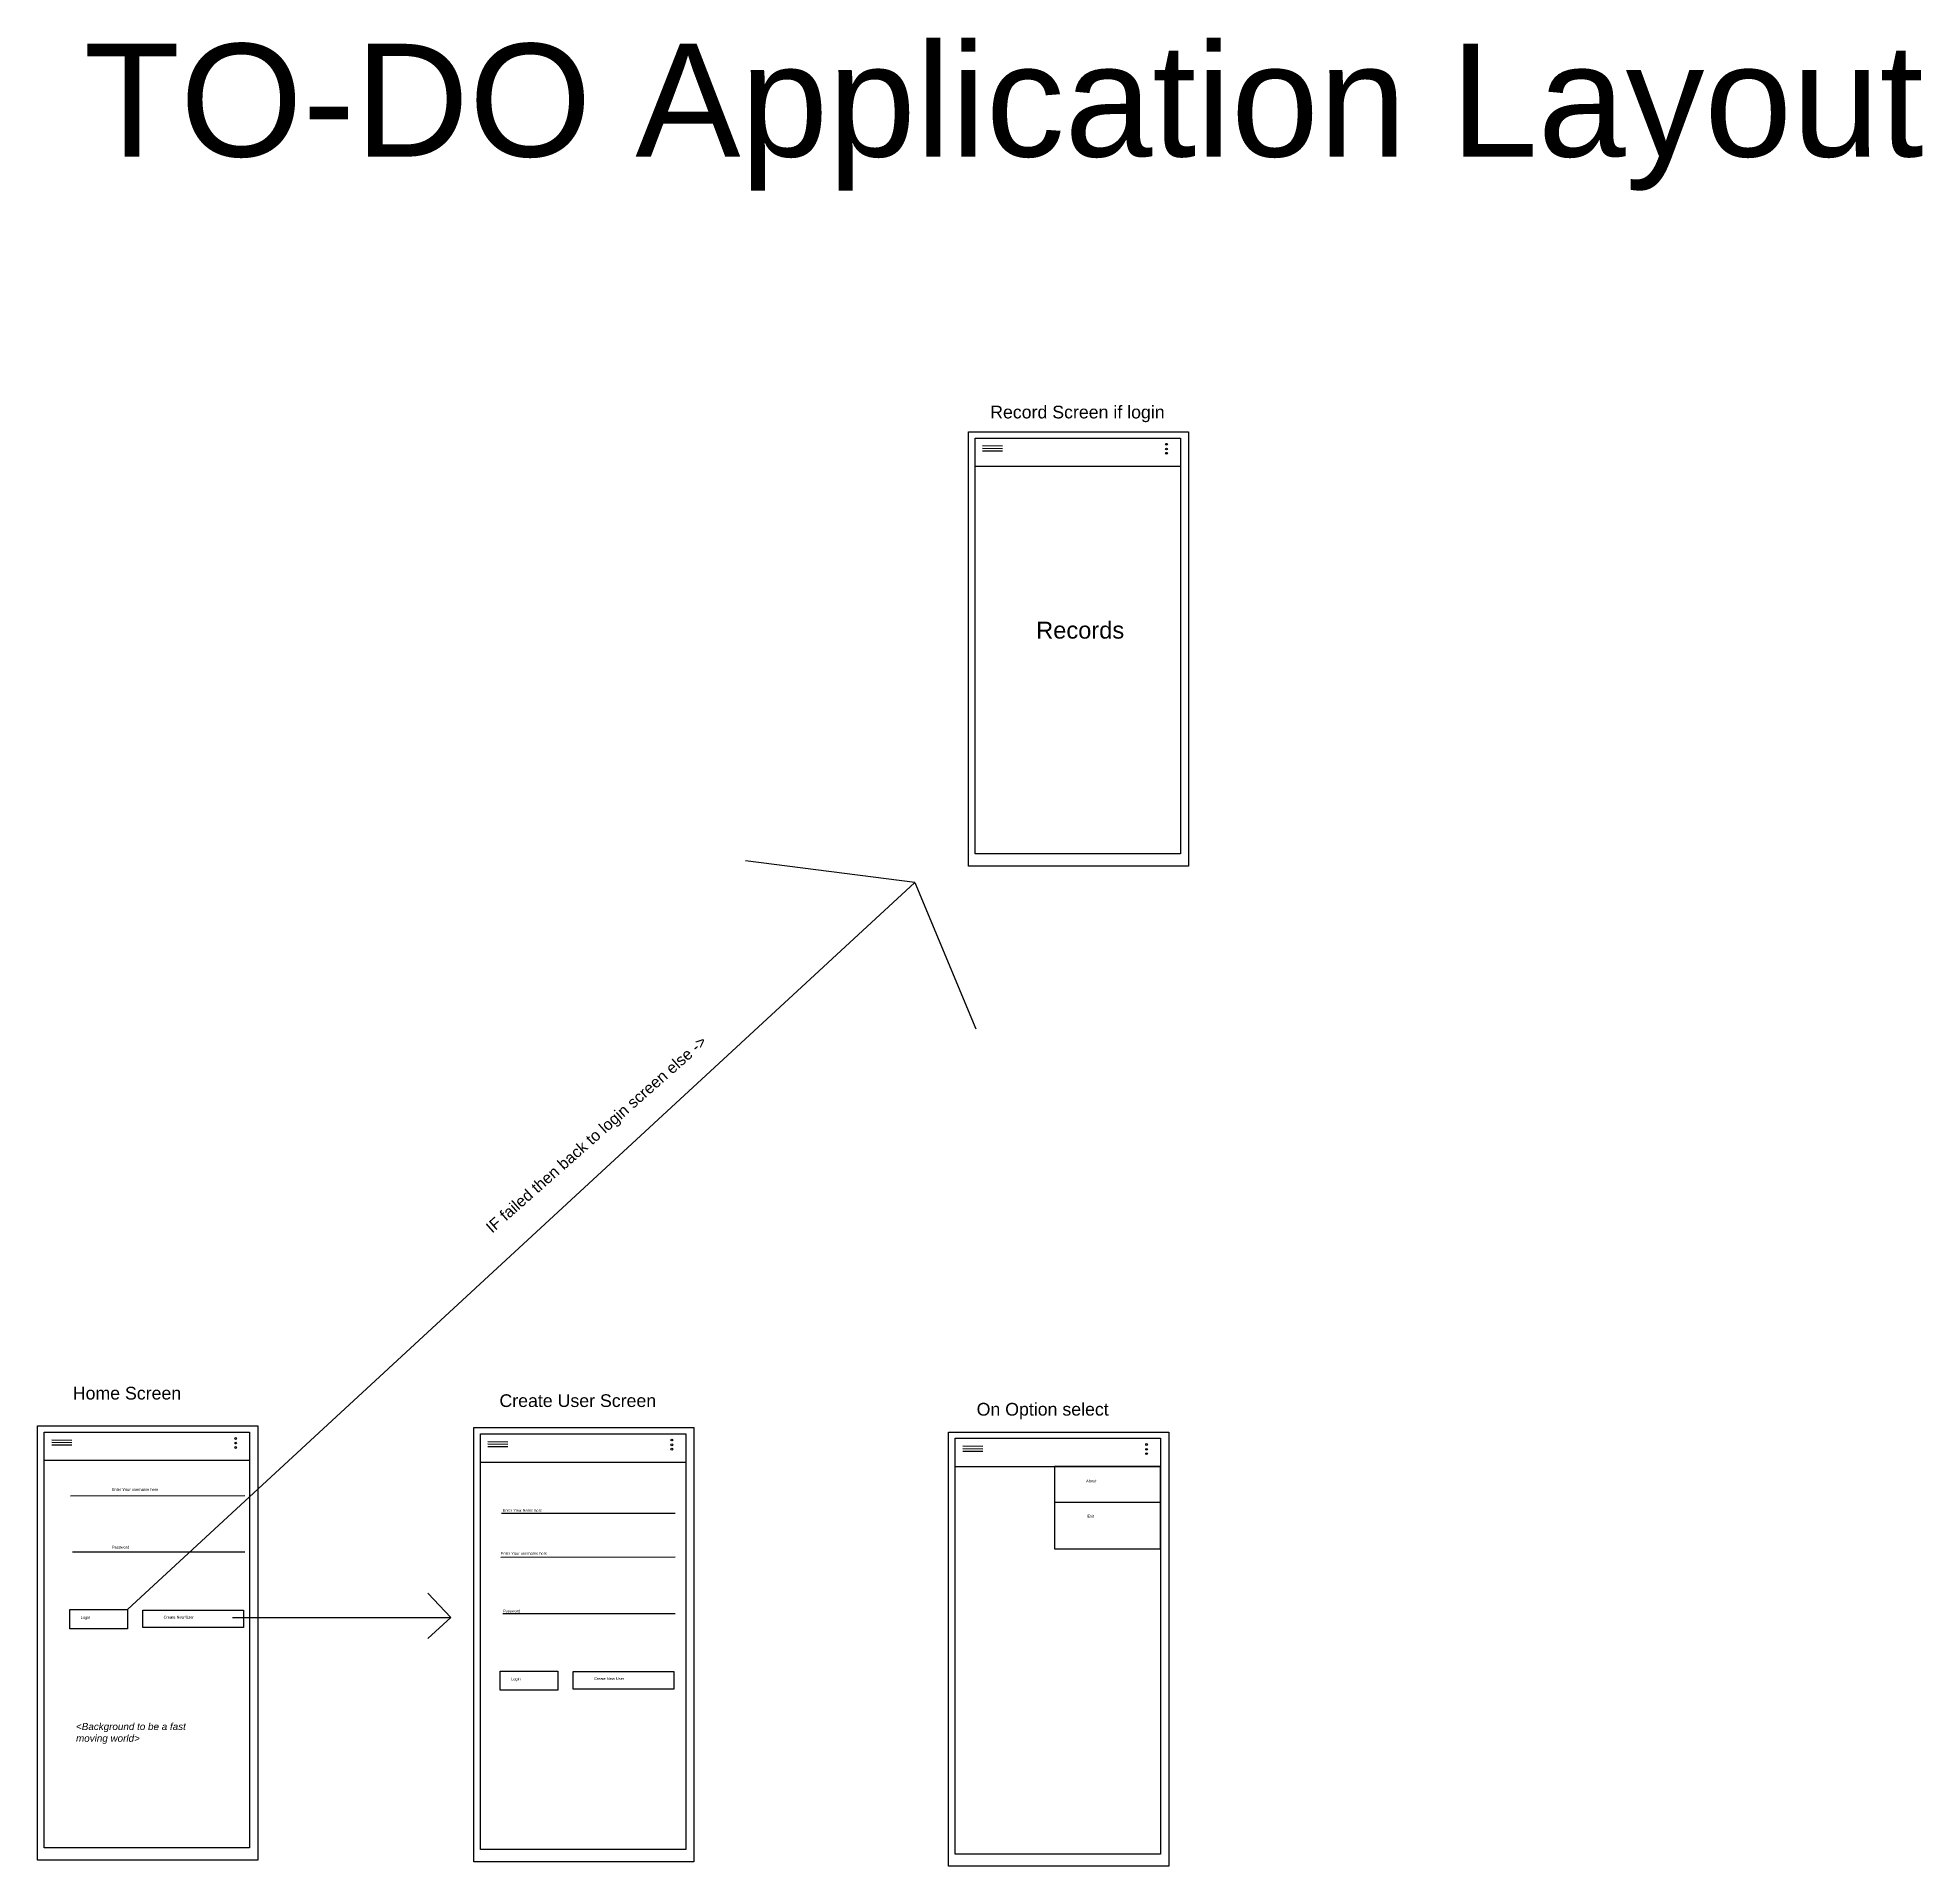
# Model space of a CAD drawing. Header units: inches. Extents: x 438 to 572, y 261 to 391.
import ezdxf

# ---------------------------------------------------------------- set-up
doc = ezdxf.new("R2010")
doc.units = ezdxf.units.IN
doc.header["$MEASUREMENT"] = 0
doc.styles.get("Standard").update_dxf_attribs({"font": 'arial.ttf'})

msp = doc.modelspace()

# ---------------------------------------------------------------- linework, layer by layer
for p, q in [((504.47, 362.69), (519.03, 362.69)), ((505, 362.15), (506.42, 362.13)), ((505, 361.97), (506.42, 361.95)), ((505, 361.79), (506.42, 361.79)), ((504.47, 360.7), (519.03, 360.7)), ((500.19, 331.18), (488.19, 332.71)), ((444.39, 279.64), (500.19, 331.18)), ((500.19, 331.18), (504.52, 320.8)), ((438.48, 292.21), (453.04, 292.21)), ((439.01, 291.67), (440.43, 291.66)), ((439.01, 291.5), (440.43, 291.48)), ((439.01, 291.32), (440.43, 291.32)), ((469.4, 292.1), (483.96, 292.1)), ((469.93, 291.56), (471.35, 291.54)), ((469.93, 291.38), (471.35, 291.36)), ((503.06, 291.78), (517.62, 291.78)), ((438.48, 290.22), (453.04, 290.22)), ((469.4, 290.1), (483.96, 290.1)), ((469.93, 291.2), (471.35, 291.2)), ((503.59, 291.24), (505.01, 291.22)), ((503.59, 291.06), (505.01, 291.04)), ((503.59, 290.88), (505.01, 290.88)), ((503.06, 289.78), (517.62, 289.78)), ((440.33, 287.71), (452.69, 287.73)), ((470.89, 286.48), (483.2, 286.48)), ((510.11, 287.25), (517.62, 287.25)), ((440.49, 283.73), (452.69, 283.73)), ((470.84, 283.35), (483.2, 283.37)), ((467.3, 279.08), (465.68, 280.8)), ((471, 279.37), (483.2, 279.37)), ((451.83, 279.08), (467.3, 279.08)), ((467.3, 279.08), (465.68, 277.59))]:
    msp.add_line(p, q)
for points in [[(504, 363.13), (519.61, 363.13), (519.61, 332.35), (504, 332.35)], [(504.47, 362.69), (519.03, 362.69), (519.03, 333.22), (504.47, 333.22)], [(438.01, 292.66), (453.62, 292.66), (453.62, 261.88), (438.01, 261.88)], [(438.48, 292.21), (453.04, 292.21), (453.04, 262.74), (438.48, 262.74)], [(468.93, 292.54), (484.54, 292.54), (484.54, 261.76), (468.93, 261.76)], [(469.4, 292.1), (483.96, 292.1), (483.96, 262.62), (469.4, 262.62)], [(502.59, 292.22), (518.2, 292.22), (518.2, 261.44), (502.59, 261.44)], [(503.06, 291.78), (517.62, 291.78), (517.62, 262.31), (503.06, 262.31)], [(517.62, 289.78), (510.11, 289.78), (510.11, 283.94), (517.62, 283.94)], [(440.3, 279.64), (444.39, 279.64), (444.39, 278.28), (440.3, 278.28)], [(445.46, 279.6), (452.6, 279.6), (452.6, 278.36), (445.46, 278.36)], [(470.81, 275.28), (474.9, 275.28), (474.9, 273.92), (470.81, 273.92)], [(475.97, 275.24), (483.11, 275.24), (483.11, 274), (475.97, 274)]]:
    msp.add_lwpolyline(points, close=True)
for centre in [(518.04, 362.25), (518.04, 361.91), (518.04, 361.61), (452.05, 291.77), (452.05, 291.44), (482.97, 291.66), (482.97, 291.32), (516.63, 291.34), (452.05, 291.13), (482.97, 291.01), (516.63, 291), (516.63, 290.69)]:
    msp.add_circle(centre, 0.0627)

# ---------------------------------------------------------------- texts
at = {"attachment_point": 1}
for s, width, heights, insert, char_height in [('TO-DO Application Layout', 164.9788, [2.23], (441.28, 390.64), 8), ('Record Screen if login', 13.4592, [0.92], (505.54, 364.98), 0.9), ('Records', 6.6443, [1.88], (508.8, 349.67), 1.2), ('Home Screen', 11.2944, [0], (440.5, 295.43), 0.9), ('Create User Screen', 11.2944, [0], (470.75, 294.9), 0.9), ('On Option select', 11.2944, [0], (504.58, 294.29), 0.9), ('About', 1.197, [0.35], (512.34, 288.85), 0.2), ('Enter Your username here', 4.3197, [0], (443.27, 288.25), 0.2), ('Enter Your Name here', 4.3197, [0], (470.98, 286.77), 0.2), ('Exit', 0.84, [0], (512.44, 286.36), 0.2), ('Password', 2.4676, [0], (443.28, 284.16), 0.2), ('Enter Your username here', 4.3197, [0], (470.84, 283.72), 0.2), ('Password', 2.4676, [0], (471, 279.64), 0.2), ('Login', 2.8222, [0], (441.06, 279.18), 0.2), ('Create New User', 3.3141, [0], (446.94, 279.2), 0.2), ('Login', 2.8222, [0], (471.57, 274.82), 0.2), ('Create New User', 3.3141, [0], (477.45, 274.84), 0.2), ('{\\fArial|b0|i1|c0|p34;<Background to be a fast moving world>}', 10.0817, [3.61], (440.73, 271.6), 0.5)]:
    msp.add_mtext_dynamic_manual_height_columns(s, width=width, gutter_width=1, heights=heights, dxfattribs=dict(at, insert=insert, char_height=char_height))
at = {"insert": (469.7, 306.88), "char_height": 0.8, "attachment_point": 1, "rotation": 41.453}
msp.add_mtext_dynamic_manual_height_columns('IF failed then back to login screen else ->', width=26.5847, gutter_width=1, heights=[1.41], dxfattribs=at)

doc.saveas('drawing.dxf')
